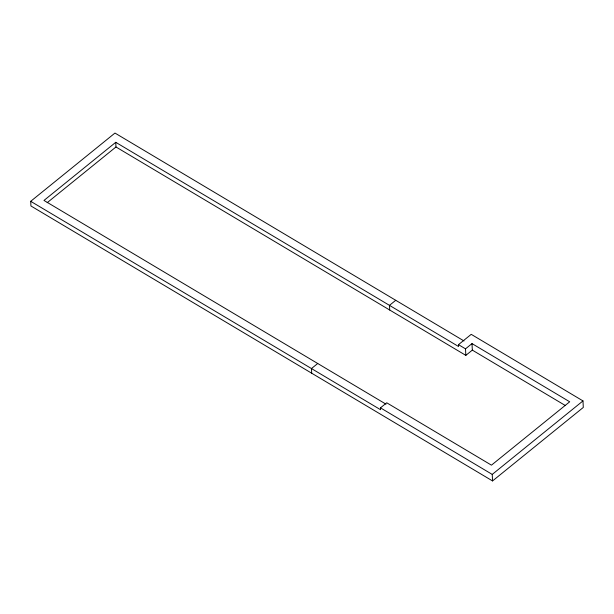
<?xml version="1.0" encoding="UTF-8"?>
<svg xmlns="http://www.w3.org/2000/svg" width="614" height="614" viewBox="0 0 614 614"><rect width="100%" height="100%" fill="white"/><g stroke="black" fill="none" stroke-linecap="round" stroke-linejoin="round"><path stroke-width="0.92" d="M385.991 404.158L43.985 200.44L115.747 142.31L458.574 346.519L458.481 344.654L471.222 334.338L582.978 400.911L583.3 407.435L492.551 480.939L30.93 205.974L30.7 201.315L114.964 133.061L464.007 340.962M47.171 202.697L115.969 146.969L115.747 142.31M317.722 363.496L311.475 368.553L311.697 373.22M395.738 300.3L389.483 305.365L389.713 310.024M30.7 201.315L380.565 409.715L380.473 407.849L386.72 402.784L491.453 465.166L569.7 401.786L471.997 343.594L465.512 348.844L465.834 355.368L115.969 146.969M465.834 355.368L472.319 350.118L471.997 343.594M492.551 480.939L492.236 474.415L582.978 400.911M472.319 350.118L565.087 405.378M458.481 344.654L465.512 348.844M380.473 407.849L492.236 474.415"/></g></svg>
